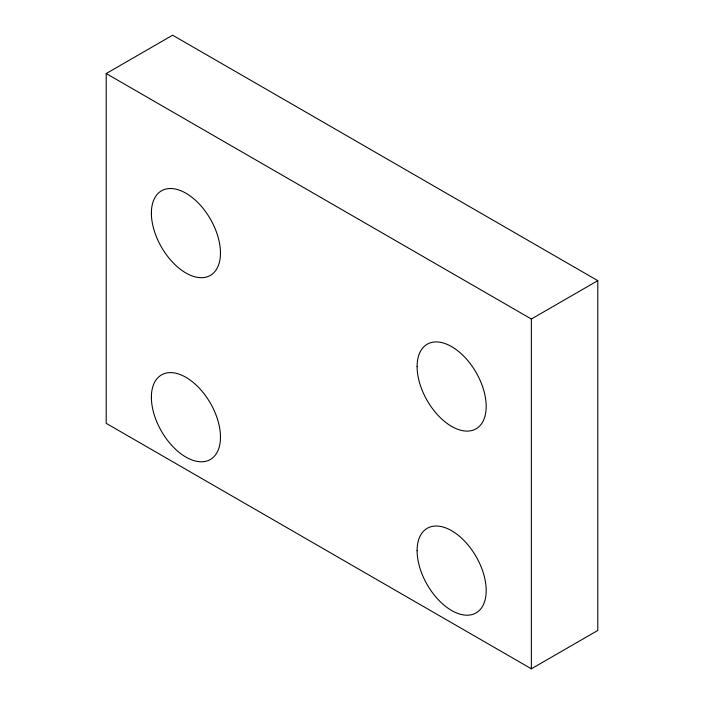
<?xml version="1.0" encoding="UTF-8"?>
<svg xmlns="http://www.w3.org/2000/svg" width="704" height="704" viewBox="0 0 704 704"><rect width="100%" height="100%" fill="white"/><g stroke="black" fill="none" stroke-linecap="round" stroke-linejoin="round"><path stroke-width="1.06" d="M106.207 73.55L172.638 35.2L597.793 280.658L597.793 630.45L531.362 668.8L106.207 423.342L106.207 73.55L531.362 319.018L597.793 280.658M531.362 319.018L531.362 668.8M417.102 550.669A48.849 28.204 60 0 0 468.917 615.129A48.849 28.204 60 0 0 468.917 546.04A48.849 28.204 60 0 0 417.102 550.669M151.378 397.258A48.849 28.204 60 0 0 203.192 461.718A48.849 28.204 60 0 0 203.192 392.63A48.849 28.204 60 0 0 151.378 397.258M151.378 213.162A48.849 28.204 60 0 0 203.192 277.622A48.849 28.204 60 0 0 203.192 208.534A48.849 28.204 60 0 0 151.378 213.162M417.102 366.573A48.849 28.204 60 0 0 468.917 431.033A48.849 28.204 60 0 0 468.917 361.944A48.849 28.204 60 0 0 417.102 366.573"/></g></svg>
